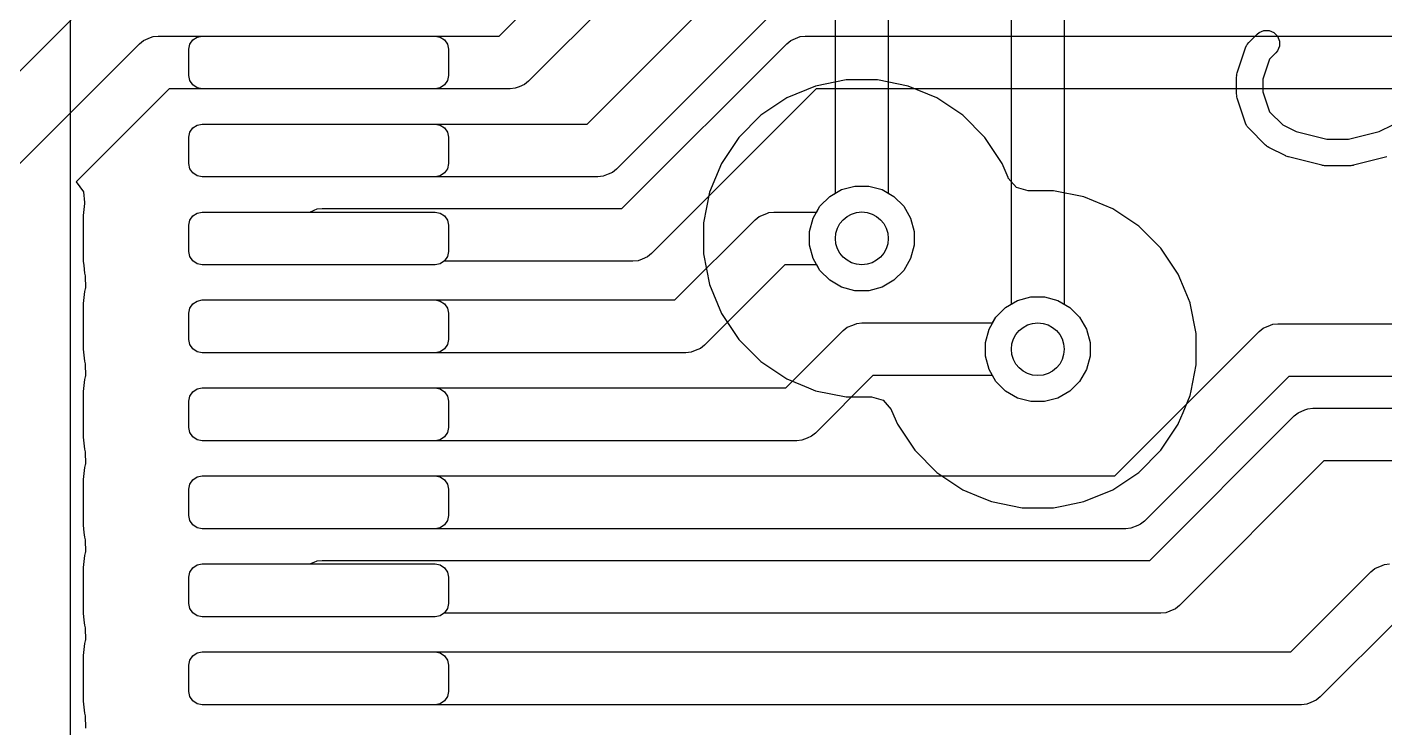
# Model space of a CAD drawing. Header units: inches. Extents: x 1.3 to 5.24, y -7.03 to -1.12.
# Drawn here: x 4.0652 to 4.369, y -3.0426 to -2.8858 of the extents above; entities that cross this region are included whole.
import ezdxf

# ---------------------------------------------------------------- set-up
doc = ezdxf.new("R2010")
doc.units = ezdxf.units.IN
doc.header["$MEASUREMENT"] = 0
for name, color, linetype, true_color in [('B.Cu', 153, 'CONTINUOUS', 0x4d7fc4), ('F.Cu', 13, 'CONTINUOUS', 0xc83434), ('F.Mask', 201, 'CONTINUOUS', 0xd864ff), ('F.Paste', 253, 'CONTINUOUS', 0xb4a09a), ('F.Silkscreen', 41, 'CONTINUOUS', 0xf2eda1), ('In1.Cu', 91, 'CONTINUOUS', 0x7fc87f), ('In2.Cu', 33, 'CONTINUOUS', 0xce7d2c)]:
    doc.layers.add(name, color=color, linetype=linetype, true_color=true_color)

msp = doc.modelspace()

# ---------------------------------------------------------------- linework, layer by layer
at = {"layer": 'B.Cu', "linetype": 'CONTINUOUS'}
for p, q in [((4.24848, -2.89762), (4.24163, -2.89898)), ((4.25546, -2.89762), (4.24848, -2.89762)), ((4.24848, -2.89762), (4.24848, -2.89762)), ((4.26231, -2.89898), (4.25546, -2.89762)), ((4.25546, -2.89762), (4.25546, -2.89762)), ((4.23518, -2.90165), (4.22937, -2.90553)), ((4.24163, -2.89898), (4.23518, -2.90165)), ((4.23518, -2.90165), (4.23518, -2.90165)), ((4.24163, -2.89898), (4.24163, -2.89898)), ((4.26876, -2.90165), (4.26231, -2.89898)), ((4.26231, -2.89898), (4.26231, -2.89898)), ((4.27457, -2.90553), (4.26876, -2.90165)), ((4.26876, -2.90165), (4.26876, -2.90165)), ((4.22937, -2.90553), (4.22443, -2.91047)), ((4.22937, -2.90553), (4.22937, -2.90553)), ((4.27951, -2.91047), (4.27457, -2.90553)), ((4.27457, -2.90553), (4.27457, -2.90553)), ((4.22443, -2.91047), (4.22055, -2.91628)), ((4.22443, -2.91047), (4.22443, -2.91047)), ((4.28339, -2.91628), (4.27951, -2.91047)), ((4.27951, -2.91047), (4.27951, -2.91047)), ((4.22055, -2.91628), (4.21788, -2.92273)), ((4.22055, -2.91628), (4.22055, -2.91628)), ((4.28468, -2.91941), (4.28339, -2.91628)), ((4.28339, -2.91628), (4.28339, -2.91628)), ((4.28475, -2.91957), (4.28468, -2.91941)), ((4.28655, -2.92165), (4.28475, -2.91957)), ((4.21788, -2.92273), (4.21652, -2.92958)), ((4.21788, -2.92273), (4.21788, -2.92273)), ((4.24478, -2.9237), (4.24745, -2.92216)), ((4.24745, -2.92216), (4.25043, -2.92136)), ((4.25043, -2.92136), (4.25351, -2.92136)), ((4.25351, -2.92136), (4.25649, -2.92216)), ((4.25649, -2.92216), (4.25916, -2.9237)), ((4.28919, -2.92242), (4.28655, -2.92165)), ((4.29483, -2.92242), (4.28919, -2.92242)), ((4.30168, -2.92378), (4.29483, -2.92242)), ((4.29483, -2.92242), (4.29483, -2.92242)), ((4.24106, -2.92855), (4.2426, -2.92588)), ((4.2426, -2.92588), (4.24478, -2.9237)), ((4.25916, -2.9237), (4.26134, -2.92588)), ((4.26134, -2.92588), (4.26288, -2.92855)), ((4.30813, -2.92646), (4.30168, -2.92378)), ((4.30168, -2.92378), (4.30168, -2.92378)), ((4.24026, -2.93153), (4.24106, -2.92855)), ((4.26288, -2.92855), (4.26368, -2.93153)), ((4.31394, -2.93034), (4.30813, -2.92646)), ((4.30813, -2.92646), (4.30813, -2.92646)), ((4.21652, -2.92958), (4.21652, -2.93656)), ((4.24026, -2.93461), (4.24026, -2.93153)), ((4.26368, -2.93153), (4.26368, -2.93461)), ((4.31888, -2.93527), (4.31394, -2.93034)), ((4.31394, -2.93034), (4.31394, -2.93034)), ((4.24106, -2.93759), (4.24026, -2.93461)), ((4.26368, -2.93461), (4.26288, -2.93759)), ((4.21652, -2.93656), (4.21788, -2.94341)), ((4.2426, -2.94026), (4.24106, -2.93759)), ((4.26288, -2.93759), (4.26134, -2.94026)), ((4.32276, -2.94108), (4.31888, -2.93527)), ((4.31888, -2.93527), (4.31888, -2.93527)), ((4.24478, -2.94244), (4.2426, -2.94026)), ((4.26134, -2.94026), (4.25916, -2.94244)), ((4.3243, -2.9448), (4.32276, -2.94108)), ((4.32276, -2.94108), (4.32276, -2.94108)), ((4.21788, -2.94341), (4.21788, -2.94341)), ((4.21788, -2.94341), (4.22055, -2.94986)), ((4.24745, -2.94398), (4.24478, -2.94244)), ((4.25043, -2.94478), (4.24745, -2.94398)), ((4.25649, -2.94398), (4.25351, -2.94478)), ((4.25916, -2.94244), (4.25649, -2.94398)), ((4.25351, -2.94478), (4.25043, -2.94478)), ((4.28415, -2.9485), (4.28682, -2.94696)), ((4.28682, -2.94696), (4.2898, -2.94616)), ((4.2898, -2.94616), (4.29288, -2.94616)), ((4.29288, -2.94616), (4.29586, -2.94696)), ((4.29586, -2.94696), (4.29853, -2.9485)), ((4.32541, -2.94748), (4.3243, -2.9448)), ((4.22055, -2.94986), (4.22055, -2.94986)), ((4.22055, -2.94986), (4.22443, -2.95567)), ((4.28197, -2.95068), (4.28415, -2.9485)), ((4.29853, -2.9485), (4.30071, -2.95068)), ((4.32543, -2.94753), (4.32541, -2.94748)), ((4.32679, -2.95438), (4.32543, -2.94753)), ((4.32543, -2.94753), (4.32543, -2.94753)), ((4.28043, -2.95335), (4.28197, -2.95068)), ((4.30071, -2.95068), (4.30225, -2.95335)), ((4.22443, -2.95567), (4.22443, -2.95567)), ((4.22443, -2.95567), (4.22937, -2.96061)), ((4.27963, -2.95633), (4.28043, -2.95335)), ((4.27963, -2.95942), (4.27963, -2.95633)), ((4.30225, -2.95335), (4.30305, -2.95633)), ((4.30305, -2.95633), (4.30305, -2.95942)), ((4.32679, -2.96137), (4.32679, -2.95438)), ((4.32679, -2.95438), (4.32679, -2.95438)), ((4.22937, -2.96061), (4.22937, -2.96061)), ((4.22937, -2.96061), (4.23518, -2.96449)), ((4.28043, -2.96239), (4.27963, -2.95942)), ((4.28197, -2.96506), (4.28043, -2.96239)), ((4.30225, -2.96239), (4.30071, -2.96506)), ((4.30305, -2.95942), (4.30225, -2.96239)), ((4.32564, -2.96716), (4.32679, -2.96137)), ((4.32679, -2.96137), (4.32679, -2.96137)), ((4.23518, -2.96449), (4.23518, -2.96449)), ((4.23518, -2.96449), (4.24001, -2.96649)), ((4.28415, -2.96724), (4.28197, -2.96506)), ((4.30071, -2.96506), (4.29853, -2.96724)), ((4.24001, -2.96649), (4.24163, -2.96716)), ((4.24163, -2.96716), (4.24163, -2.96716)), ((4.24163, -2.96716), (4.24163, -2.96716)), ((4.24163, -2.96716), (4.24848, -2.96852)), ((4.28682, -2.96879), (4.28415, -2.96724)), ((4.29853, -2.96724), (4.29586, -2.96879)), ((4.32386, -2.97199), (4.32543, -2.96822)), ((4.32543, -2.96822), (4.32564, -2.96716)), ((4.24848, -2.96852), (4.24848, -2.96852)), ((4.24848, -2.96852), (4.25411, -2.96852)), ((4.25411, -2.96852), (4.25675, -2.9693)), ((4.25675, -2.9693), (4.25855, -2.97138)), ((4.25855, -2.97138), (4.25862, -2.97154)), ((4.25862, -2.97154), (4.25992, -2.97467)), ((4.2898, -2.96958), (4.28682, -2.96879)), ((4.29288, -2.96958), (4.2898, -2.96958)), ((4.29586, -2.96879), (4.29288, -2.96958)), ((4.32276, -2.97467), (4.32286, -2.97443)), ((4.32286, -2.97443), (4.32386, -2.97199)), ((4.25992, -2.97467), (4.25992, -2.97467)), ((4.25992, -2.97467), (4.2638, -2.98047)), ((4.31888, -2.98047), (4.32276, -2.97467)), ((4.2638, -2.98047), (4.2638, -2.98047)), ((4.2638, -2.98047), (4.26874, -2.98541)), ((4.31394, -2.98541), (4.31888, -2.98047)), ((4.26874, -2.98541), (4.26874, -2.98541)), ((4.26874, -2.98541), (4.27455, -2.98929)), ((4.30813, -2.98929), (4.31394, -2.98541)), ((4.27455, -2.98929), (4.27455, -2.98929)), ((4.27455, -2.98929), (4.27854, -2.99095)), ((4.30168, -2.99196), (4.30813, -2.98929)), ((4.27854, -2.99095), (4.281, -2.99196)), ((4.281, -2.99196), (4.281, -2.99196)), ((4.281, -2.99196), (4.281, -2.99196)), ((4.281, -2.99196), (4.28785, -2.99333)), ((4.29711, -2.99287), (4.30168, -2.99196)), ((4.30168, -2.99196), (4.30168, -2.99196)), ((4.30168, -2.99196), (4.30168, -2.99196)), ((4.28785, -2.99333), (4.28785, -2.99333)), ((4.28785, -2.99333), (4.28785, -2.99333)), ((4.28785, -2.99333), (4.29483, -2.99333)), ((4.29483, -2.99333), (4.29711, -2.99287)), ((4.29483, -2.99333), (4.29483, -2.99333))]:
    msp.add_line(p, q, dxfattribs=at)
at = {"layer": 'B.Cu'}
for centre in [(4.25197, -2.93307), (4.29134, -2.95787)]:
    msp.add_circle(centre, 0.00591, dxfattribs=at)
at = {"layer": 'F.Cu', "linetype": 'CONTINUOUS'}
for p, q in [((4.23081, -2.84447), (4.1774, -2.89788)), ((4.19047, -2.90748), (4.22811, -2.86984)), ((4.17078, -2.8878), (4.18504, -2.87354)), ((4.23473, -2.87992), (4.19709, -2.91756)), ((4.07843, -2.88071), (4.06127, -2.89788)), ((4.09031, -2.88952), (4.09121, -2.88879)), ((4.09121, -2.88879), (4.09279, -2.88813)), ((4.09279, -2.88813), (4.09334, -2.88791)), ((4.09334, -2.88791), (4.09449, -2.8878)), ((4.09449, -2.8878), (4.13041, -2.8878)), ((4.13041, -2.8878), (4.1565, -2.8878)), ((4.1565, -2.8878), (4.17078, -2.8878)), ((4.23515, -2.88952), (4.23604, -2.88879)), ((4.23604, -2.88879), (4.23763, -2.88813)), ((4.23763, -2.88813), (4.23817, -2.88791)), ((4.23817, -2.88791), (4.23932, -2.8878)), ((4.23932, -2.8878), (4.42008, -2.8878)), ((4.05659, -2.92325), (4.09031, -2.88952)), ((4.19829, -2.92638), (4.23515, -2.88952)), ((4.17651, -2.89861), (4.17526, -2.89913)), ((4.1774, -2.89788), (4.17651, -2.89861)), ((4.09693, -2.89961), (4.07614, -2.9204)), ((4.10433, -2.89961), (4.09693, -2.89961)), ((4.13041, -2.89961), (4.10433, -2.89961)), ((4.17323, -2.89961), (4.13041, -2.89961)), ((4.17438, -2.89949), (4.17323, -2.89961)), ((4.17526, -2.89913), (4.17438, -2.89949)), ((4.24177, -2.89961), (4.20492, -2.93646)), ((4.41763, -2.89961), (4.24177, -2.89961)), ((4.10224, -2.90835), (4.1032, -2.90771)), ((4.1032, -2.90771), (4.10433, -2.90748)), ((4.10433, -2.90748), (4.1565, -2.90748)), ((4.1565, -2.90748), (4.19047, -2.90748)), ((4.10138, -2.91043), (4.1016, -2.9093)), ((4.10138, -2.91634), (4.10138, -2.91043)), ((4.1016, -2.9093), (4.10224, -2.90835)), ((4.1016, -2.91747), (4.10138, -2.91634)), ((4.10224, -2.91843), (4.1016, -2.91747)), ((4.1032, -2.91907), (4.10224, -2.91843)), ((4.10433, -2.91929), (4.1032, -2.91907)), ((4.13041, -2.91929), (4.10433, -2.91929)), ((4.19291, -2.91929), (4.13041, -2.91929)), ((4.19407, -2.91918), (4.19291, -2.91929)), ((4.19522, -2.9187), (4.19407, -2.91918)), ((4.19619, -2.9183), (4.19522, -2.9187)), ((4.19709, -2.91756), (4.19619, -2.9183)), ((4.07614, -2.9204), (4.07616, -2.9204)), ((4.07616, -2.9204), (4.07779, -2.92262)), ((4.07779, -2.92262), (4.07797, -2.92503)), ((4.24478, -2.9237), (4.24745, -2.92216)), ((4.24745, -2.92216), (4.25043, -2.92136)), ((4.25043, -2.92136), (4.25351, -2.92136)), ((4.25351, -2.92136), (4.25649, -2.92216)), ((4.25649, -2.92216), (4.25916, -2.9237)), ((4.07798, -2.92529), (4.07774, -2.92797)), ((4.07797, -2.92503), (4.078, -2.92503)), ((4.07799, -2.92524), (4.07798, -2.92529)), ((4.07798, -2.92529), (4.07798, -2.92529)), ((4.078, -2.92503), (4.07799, -2.92521)), ((4.07799, -2.92521), (4.07799, -2.92524)), ((4.24186, -2.92717), (4.2426, -2.92588)), ((4.2426, -2.92588), (4.24478, -2.9237)), ((4.25916, -2.9237), (4.26134, -2.92588)), ((4.26134, -2.92588), (4.26288, -2.92855)), ((4.07774, -2.92797), (4.07774, -2.93817)), ((4.10138, -2.93012), (4.1016, -2.92899)), ((4.1016, -2.92899), (4.10224, -2.92803)), ((4.10224, -2.92803), (4.1032, -2.92739)), ((4.1032, -2.92739), (4.10433, -2.92717)), ((4.10433, -2.92717), (4.12842, -2.92717)), ((4.12842, -2.92717), (4.12943, -2.92675)), ((4.12943, -2.92675), (4.13005, -2.92649)), ((4.13005, -2.92649), (4.1312, -2.92638)), ((4.1312, -2.92638), (4.19829, -2.92638)), ((4.21015, -2.94685), (4.22811, -2.9289)), ((4.22811, -2.9289), (4.229, -2.92816)), ((4.229, -2.92816), (4.23067, -2.92747)), ((4.23067, -2.92747), (4.23113, -2.92728)), ((4.23113, -2.92728), (4.23228, -2.92717)), ((4.23228, -2.92717), (4.24186, -2.92717)), ((4.26288, -2.92855), (4.26368, -2.93153)), ((4.10138, -2.93602), (4.10138, -2.93012)), ((4.26368, -2.93153), (4.26368, -2.93461)), ((4.26368, -2.93461), (4.26288, -2.93759)), ((4.1016, -2.93715), (4.10138, -2.93602)), ((4.10224, -2.93811), (4.1016, -2.93715)), ((4.1032, -2.93875), (4.10224, -2.93811)), ((4.20189, -2.93808), (4.20074, -2.93819)), ((4.20277, -2.93771), (4.20189, -2.93808)), ((4.20402, -2.93719), (4.20277, -2.93771)), ((4.20492, -2.93646), (4.20402, -2.93719)), ((4.26288, -2.93759), (4.26134, -2.94026)), ((4.07774, -2.93817), (4.07782, -2.9391)), ((4.07782, -2.9391), (4.07798, -2.94085)), ((4.07798, -2.94085), (4.07798, -2.94085)), ((4.07798, -2.94085), (4.07817, -2.94146)), ((4.10433, -2.93898), (4.1032, -2.93875)), ((4.1565, -2.93898), (4.10433, -2.93898)), ((4.15763, -2.93875), (4.1565, -2.93898)), ((4.15847, -2.93819), (4.15763, -2.93875)), ((4.20074, -2.93819), (4.15847, -2.93819)), ((4.23473, -2.93898), (4.21677, -2.95693)), ((4.24186, -2.93898), (4.23473, -2.93898)), ((4.2426, -2.94026), (4.24186, -2.93898)), ((4.24478, -2.94244), (4.2426, -2.94026)), ((4.26134, -2.94026), (4.25916, -2.94244)), ((4.07817, -2.94146), (4.07821, -2.94421)), ((4.24745, -2.94398), (4.24478, -2.94244)), ((4.25043, -2.94478), (4.24745, -2.94398)), ((4.25649, -2.94398), (4.25351, -2.94478)), ((4.25916, -2.94244), (4.25649, -2.94398)), ((4.07798, -2.94497), (4.07774, -2.94765)), ((4.07817, -2.94437), (4.07798, -2.94497)), ((4.07798, -2.94497), (4.07798, -2.94497)), ((4.07821, -2.94421), (4.07817, -2.94437)), ((4.10224, -2.94772), (4.1032, -2.94708)), ((4.1032, -2.94708), (4.10433, -2.94685)), ((4.10433, -2.94685), (4.1565, -2.94685)), ((4.1565, -2.94685), (4.21015, -2.94685)), ((4.25351, -2.94478), (4.25043, -2.94478)), ((4.28415, -2.9485), (4.28682, -2.94696)), ((4.28682, -2.94696), (4.2898, -2.94616)), ((4.2898, -2.94616), (4.29288, -2.94616)), ((4.29288, -2.94616), (4.29586, -2.94696)), ((4.29586, -2.94696), (4.29853, -2.9485)), ((4.07774, -2.94765), (4.07774, -2.95786)), ((4.10138, -2.9498), (4.1016, -2.94867)), ((4.10138, -2.95571), (4.10138, -2.9498)), ((4.1016, -2.94867), (4.10224, -2.94772)), ((4.28197, -2.95068), (4.28415, -2.9485)), ((4.29853, -2.9485), (4.30071, -2.95068)), ((4.24779, -2.9537), (4.24869, -2.95296)), ((4.24869, -2.95296), (4.24993, -2.95245)), ((4.24993, -2.95245), (4.25082, -2.95208)), ((4.25082, -2.95208), (4.25197, -2.95197)), ((4.25197, -2.95197), (4.28123, -2.95197)), ((4.28123, -2.95197), (4.28197, -2.95068)), ((4.30071, -2.95068), (4.30225, -2.95335)), ((4.3409, -2.9539), (4.3418, -2.95316)), ((4.3418, -2.95316), (4.34339, -2.9525)), ((4.34339, -2.9525), (4.34393, -2.95228)), ((4.34393, -2.95228), (4.34508, -2.95217)), ((4.34508, -2.95217), (4.57874, -2.95217)), ((4.1016, -2.95684), (4.10138, -2.95571)), ((4.23496, -2.96654), (4.24779, -2.9537)), ((4.30225, -2.95335), (4.30305, -2.95633)), ((4.30305, -2.95633), (4.30305, -2.95942)), ((4.30858, -2.98622), (4.3409, -2.9539)), ((4.07774, -2.95786), (4.07798, -2.96054)), ((4.10224, -2.9578), (4.1016, -2.95684)), ((4.1032, -2.95844), (4.10224, -2.9578)), ((4.10433, -2.95866), (4.1032, -2.95844)), ((4.13041, -2.95866), (4.10433, -2.95866)), ((4.2126, -2.95866), (4.13041, -2.95866)), ((4.21375, -2.95855), (4.2126, -2.95866)), ((4.21463, -2.95818), (4.21375, -2.95855)), ((4.21588, -2.95767), (4.21463, -2.95818)), ((4.21677, -2.95693), (4.21588, -2.95767)), ((4.07798, -2.96054), (4.07798, -2.96054)), ((4.07798, -2.96054), (4.07817, -2.96115)), ((4.07817, -2.96115), (4.07821, -2.9639)), ((4.30225, -2.96239), (4.30071, -2.96506)), ((4.30305, -2.95942), (4.30225, -2.96239)), ((4.07798, -2.96466), (4.07774, -2.96734)), ((4.07817, -2.96405), (4.07798, -2.96466)), ((4.07798, -2.96466), (4.07798, -2.96466)), ((4.07821, -2.9639), (4.07817, -2.96405)), ((4.25441, -2.96378), (4.24158, -2.97662)), ((4.28123, -2.96378), (4.25441, -2.96378)), ((4.28197, -2.96506), (4.28123, -2.96378)), ((4.28415, -2.96724), (4.28197, -2.96506)), ((4.30071, -2.96506), (4.29853, -2.96724)), ((4.34752, -2.96398), (4.3152, -2.9963)), ((4.57874, -2.96398), (4.34752, -2.96398)), ((4.07774, -2.96734), (4.07774, -2.97754)), ((4.10138, -2.96949), (4.1016, -2.96836)), ((4.1016, -2.96836), (4.10224, -2.9674)), ((4.10224, -2.9674), (4.1032, -2.96676)), ((4.1032, -2.96676), (4.10433, -2.96654)), ((4.10433, -2.96654), (4.1565, -2.96654)), ((4.1565, -2.96654), (4.23496, -2.96654)), ((4.28682, -2.96879), (4.28415, -2.96724)), ((4.29853, -2.96724), (4.29586, -2.96879)), ((4.10138, -2.97539), (4.10138, -2.96949)), ((4.2898, -2.96958), (4.28682, -2.96879)), ((4.29288, -2.96958), (4.2898, -2.96958)), ((4.29586, -2.96879), (4.29288, -2.96958)), ((4.34963, -2.97206), (4.35108, -2.97146)), ((4.35108, -2.97146), (4.35175, -2.97118)), ((4.35175, -2.97118), (4.35291, -2.97106)), ((4.35291, -2.97106), (4.55177, -2.97106)), ((4.31641, -3.00512), (4.34873, -2.97279)), ((4.34873, -2.97279), (4.34963, -2.97206)), ((4.07774, -2.97754), (4.07798, -2.98022)), ((4.1016, -2.97652), (4.10138, -2.97539)), ((4.10224, -2.97748), (4.1016, -2.97652)), ((4.1032, -2.97812), (4.10224, -2.97748)), ((4.24068, -2.97735), (4.23976, -2.97773)), ((4.24158, -2.97662), (4.24068, -2.97735)), ((4.07798, -2.98022), (4.07798, -2.98022)), ((4.07798, -2.98022), (4.07817, -2.98083)), ((4.10433, -2.97835), (4.1032, -2.97812)), ((4.13041, -2.97835), (4.10433, -2.97835)), ((4.2374, -2.97835), (4.13041, -2.97835)), ((4.23855, -2.97823), (4.2374, -2.97835)), ((4.23976, -2.97773), (4.23855, -2.97823)), ((4.07817, -2.98083), (4.07821, -2.98358)), ((4.07821, -2.98358), (4.07817, -2.98374)), ((4.35535, -2.98287), (4.32303, -3.0152)), ((4.54933, -2.98287), (4.35535, -2.98287)), ((4.07798, -2.98434), (4.07774, -2.98702)), ((4.07817, -2.98374), (4.07798, -2.98434)), ((4.07798, -2.98434), (4.07798, -2.98434)), ((4.07798, -2.98434), (4.07798, -2.98434)), ((4.10224, -2.98709), (4.1032, -2.98645)), ((4.1032, -2.98645), (4.10433, -2.98622)), ((4.10433, -2.98622), (4.1565, -2.98622)), ((4.1565, -2.98622), (4.30858, -2.98622)), ((4.07774, -2.98702), (4.07774, -2.99723)), ((4.10138, -2.98917), (4.1016, -2.98804)), ((4.10138, -2.99508), (4.10138, -2.98917)), ((4.1016, -2.98804), (4.10224, -2.98709)), ((4.1016, -2.99621), (4.10138, -2.99508)), ((4.07774, -2.99723), (4.07789, -2.99887)), ((4.07789, -2.99887), (4.07798, -2.99991)), ((4.10224, -2.99717), (4.1016, -2.99621)), ((4.1032, -2.99781), (4.10224, -2.99717)), ((4.10433, -2.99803), (4.1032, -2.99781)), ((4.13041, -2.99803), (4.10433, -2.99803)), ((4.31102, -2.99803), (4.13041, -2.99803)), ((4.31218, -2.99792), (4.31102, -2.99803)), ((4.3137, -2.99729), (4.31218, -2.99792)), ((4.3143, -2.99704), (4.3137, -2.99729)), ((4.3152, -2.9963), (4.3143, -2.99704)), ((4.07798, -2.99991), (4.07798, -2.99991)), ((4.07798, -2.99991), (4.07817, -3.00052)), ((4.07817, -3.00052), (4.07821, -3.00327)), ((4.07798, -3.00403), (4.07774, -3.00671)), ((4.07817, -3.00342), (4.07798, -3.00403)), ((4.07798, -3.00403), (4.07798, -3.00403)), ((4.07798, -3.00403), (4.07798, -3.00403)), ((4.07821, -3.00327), (4.07817, -3.00342)), ((4.07774, -3.00671), (4.07774, -3.01691)), ((4.10138, -3.00886), (4.1016, -3.00773)), ((4.1016, -3.00773), (4.10224, -3.00677)), ((4.10224, -3.00677), (4.1032, -3.00613)), ((4.1032, -3.00613), (4.10433, -3.00591)), ((4.10433, -3.00591), (4.12842, -3.00591)), ((4.12842, -3.00591), (4.12943, -3.00549)), ((4.12943, -3.00549), (4.13005, -3.00523)), ((4.13005, -3.00523), (4.1312, -3.00512)), ((4.1312, -3.00512), (4.16318, -3.00512)), ((4.16318, -3.00512), (4.31641, -3.00512)), ((4.34795, -3.02559), (4.3659, -3.00764)), ((4.3659, -3.00764), (4.3668, -3.0069)), ((4.3668, -3.0069), (4.36839, -3.00624)), ((4.36839, -3.00624), (4.36893, -3.00602)), ((4.36893, -3.00602), (4.37008, -3.00591)), ((4.10138, -3.01476), (4.10138, -3.00886)), ((4.07774, -3.01691), (4.07788, -3.01848)), ((4.1016, -3.01589), (4.10138, -3.01476)), ((4.10224, -3.01685), (4.1016, -3.01589)), ((4.1032, -3.01749), (4.10224, -3.01685)), ((4.15847, -3.01693), (4.15763, -3.01749)), ((4.16318, -3.01693), (4.15847, -3.01693)), ((4.31885, -3.01693), (4.16318, -3.01693)), ((4.32, -3.01682), (4.31885, -3.01693)), ((4.32089, -3.01645), (4.32, -3.01682)), ((4.32213, -3.01593), (4.32089, -3.01645)), ((4.32303, -3.0152), (4.32213, -3.01593)), ((4.07788, -3.01848), (4.07798, -3.01959)), ((4.07798, -3.01959), (4.07798, -3.01959)), ((4.07798, -3.01959), (4.07817, -3.0202)), ((4.10433, -3.01772), (4.1032, -3.01749)), ((4.1565, -3.01772), (4.10433, -3.01772)), ((4.15763, -3.01749), (4.1565, -3.01772)), ((4.37252, -3.01772), (4.35457, -3.03567)), ((4.07817, -3.02311), (4.07798, -3.02371)), ((4.07817, -3.0202), (4.07821, -3.02295)), ((4.07821, -3.02295), (4.07817, -3.02311)), ((4.07798, -3.02371), (4.07774, -3.02639)), ((4.07798, -3.02371), (4.07798, -3.02371)), ((4.10224, -3.02646), (4.1032, -3.02582)), ((4.1032, -3.02582), (4.10433, -3.02559)), ((4.10433, -3.02559), (4.1565, -3.02559)), ((4.1565, -3.02559), (4.34795, -3.02559)), ((4.07774, -3.02639), (4.07774, -3.0366)), ((4.10138, -3.02854), (4.1016, -3.02741)), ((4.10138, -3.03445), (4.10138, -3.02854)), ((4.1016, -3.02741), (4.10224, -3.02646)), ((4.1016, -3.03558), (4.10138, -3.03445)), ((4.07774, -3.0366), (4.07798, -3.03928)), ((4.10224, -3.03654), (4.1016, -3.03558)), ((4.1032, -3.03718), (4.10224, -3.03654)), ((4.10433, -3.0374), (4.1032, -3.03718)), ((4.13041, -3.0374), (4.10433, -3.0374)), ((4.35039, -3.0374), (4.13041, -3.0374)), ((4.35155, -3.03729), (4.35039, -3.0374)), ((4.35243, -3.03692), (4.35155, -3.03729)), ((4.35367, -3.03641), (4.35243, -3.03692)), ((4.35457, -3.03567), (4.35367, -3.03641)), ((4.07798, -3.03928), (4.07798, -3.03928)), ((4.07798, -3.03928), (4.07817, -3.03989)), ((4.07817, -3.03989), (4.07821, -3.04264))]:
    msp.add_line(p, q, dxfattribs=at)
at = {"layer": 'F.Cu'}
for centre in [(4.25197, -2.93307), (4.29134, -2.95787)]:
    msp.add_circle(centre, 0.00591, dxfattribs=at)
at = {"layer": 'F.Mask', "linetype": 'CONTINUOUS'}
for p, q in [((4.1016, -2.88962), (4.10224, -2.88866)), ((4.10224, -2.88866), (4.1032, -2.88802)), ((4.1032, -2.88802), (4.10433, -2.8878)), ((4.10433, -2.8878), (4.1565, -2.8878)), ((4.1565, -2.8878), (4.15763, -2.88802)), ((4.15763, -2.88802), (4.15858, -2.88866)), ((4.15858, -2.88866), (4.15922, -2.88962)), ((4.10138, -2.89075), (4.1016, -2.88962)), ((4.10138, -2.89665), (4.10138, -2.89075)), ((4.15922, -2.88962), (4.15945, -2.89075)), ((4.15945, -2.89075), (4.15945, -2.89665)), ((4.1016, -2.89778), (4.10138, -2.89665)), ((4.10224, -2.89874), (4.1016, -2.89778)), ((4.15922, -2.89778), (4.15858, -2.89874)), ((4.15945, -2.89665), (4.15922, -2.89778)), ((4.1032, -2.89938), (4.10224, -2.89874)), ((4.10433, -2.89961), (4.1032, -2.89938)), ((4.1565, -2.89961), (4.10433, -2.89961)), ((4.15763, -2.89938), (4.1565, -2.89961)), ((4.15858, -2.89874), (4.15763, -2.89938)), ((4.10224, -2.90835), (4.1032, -2.90771)), ((4.1032, -2.90771), (4.10433, -2.90748)), ((4.10433, -2.90748), (4.1565, -2.90748)), ((4.1565, -2.90748), (4.15763, -2.90771)), ((4.15763, -2.90771), (4.15858, -2.90835)), ((4.10138, -2.91043), (4.1016, -2.9093)), ((4.10138, -2.91634), (4.10138, -2.91043)), ((4.1016, -2.9093), (4.10224, -2.90835)), ((4.15858, -2.90835), (4.15922, -2.9093)), ((4.15922, -2.9093), (4.15945, -2.91043)), ((4.15945, -2.91043), (4.15945, -2.91634)), ((4.1016, -2.91747), (4.10138, -2.91634)), ((4.15945, -2.91634), (4.15922, -2.91747)), ((4.10224, -2.91843), (4.1016, -2.91747)), ((4.1032, -2.91907), (4.10224, -2.91843)), ((4.10433, -2.91929), (4.1032, -2.91907)), ((4.1565, -2.91929), (4.10433, -2.91929)), ((4.15763, -2.91907), (4.1565, -2.91929)), ((4.15858, -2.91843), (4.15763, -2.91907)), ((4.15922, -2.91747), (4.15858, -2.91843)), ((4.10138, -2.93012), (4.1016, -2.92899)), ((4.1016, -2.92899), (4.10224, -2.92803)), ((4.10224, -2.92803), (4.1032, -2.92739)), ((4.1032, -2.92739), (4.10433, -2.92717)), ((4.10433, -2.92717), (4.1565, -2.92717)), ((4.1565, -2.92717), (4.15763, -2.92739)), ((4.15763, -2.92739), (4.15858, -2.92803)), ((4.15858, -2.92803), (4.15922, -2.92899)), ((4.15922, -2.92899), (4.15945, -2.93012)), ((4.10138, -2.93602), (4.10138, -2.93012)), ((4.15945, -2.93012), (4.15945, -2.93602)), ((4.1016, -2.93715), (4.10138, -2.93602)), ((4.10224, -2.93811), (4.1016, -2.93715)), ((4.1032, -2.93875), (4.10224, -2.93811)), ((4.15858, -2.93811), (4.15763, -2.93875)), ((4.15922, -2.93715), (4.15858, -2.93811)), ((4.15945, -2.93602), (4.15922, -2.93715)), ((4.10433, -2.93898), (4.1032, -2.93875)), ((4.1565, -2.93898), (4.10433, -2.93898)), ((4.15763, -2.93875), (4.1565, -2.93898)), ((4.10224, -2.94772), (4.1032, -2.94708)), ((4.1032, -2.94708), (4.10433, -2.94685)), ((4.10433, -2.94685), (4.1565, -2.94685)), ((4.1565, -2.94685), (4.15763, -2.94708)), ((4.15763, -2.94708), (4.15858, -2.94772)), ((4.10138, -2.9498), (4.1016, -2.94867)), ((4.10138, -2.95571), (4.10138, -2.9498)), ((4.1016, -2.94867), (4.10224, -2.94772)), ((4.15858, -2.94772), (4.15922, -2.94867)), ((4.15922, -2.94867), (4.15945, -2.9498)), ((4.15945, -2.9498), (4.15945, -2.95571)), ((4.1016, -2.95684), (4.10138, -2.95571)), ((4.15945, -2.95571), (4.15922, -2.95684)), ((4.10224, -2.9578), (4.1016, -2.95684)), ((4.1032, -2.95844), (4.10224, -2.9578)), ((4.10433, -2.95866), (4.1032, -2.95844)), ((4.1565, -2.95866), (4.10433, -2.95866)), ((4.15763, -2.95844), (4.1565, -2.95866)), ((4.15858, -2.9578), (4.15763, -2.95844)), ((4.15922, -2.95684), (4.15858, -2.9578)), ((4.10138, -2.96949), (4.1016, -2.96836)), ((4.1016, -2.96836), (4.10224, -2.9674)), ((4.10224, -2.9674), (4.1032, -2.96676)), ((4.1032, -2.96676), (4.10433, -2.96654)), ((4.10433, -2.96654), (4.1565, -2.96654)), ((4.1565, -2.96654), (4.15763, -2.96676)), ((4.15763, -2.96676), (4.15858, -2.9674)), ((4.15858, -2.9674), (4.15922, -2.96836)), ((4.15922, -2.96836), (4.15945, -2.96949)), ((4.10138, -2.97539), (4.10138, -2.96949)), ((4.15945, -2.96949), (4.15945, -2.97539)), ((4.1016, -2.97652), (4.10138, -2.97539)), ((4.10224, -2.97748), (4.1016, -2.97652)), ((4.1032, -2.97812), (4.10224, -2.97748)), ((4.15858, -2.97748), (4.15763, -2.97812)), ((4.15922, -2.97652), (4.15858, -2.97748)), ((4.15945, -2.97539), (4.15922, -2.97652)), ((4.10433, -2.97835), (4.1032, -2.97812)), ((4.1565, -2.97835), (4.10433, -2.97835)), ((4.15763, -2.97812), (4.1565, -2.97835)), ((4.10224, -2.98709), (4.1032, -2.98645)), ((4.1032, -2.98645), (4.10433, -2.98622)), ((4.10433, -2.98622), (4.1565, -2.98622)), ((4.1565, -2.98622), (4.15763, -2.98645)), ((4.15763, -2.98645), (4.15858, -2.98709)), ((4.10138, -2.98917), (4.1016, -2.98804)), ((4.10138, -2.99508), (4.10138, -2.98917)), ((4.1016, -2.98804), (4.10224, -2.98709)), ((4.15858, -2.98709), (4.15922, -2.98804)), ((4.15922, -2.98804), (4.15945, -2.98917)), ((4.15945, -2.98917), (4.15945, -2.99508)), ((4.1016, -2.99621), (4.10138, -2.99508)), ((4.15945, -2.99508), (4.15922, -2.99621)), ((4.10224, -2.99717), (4.1016, -2.99621)), ((4.1032, -2.99781), (4.10224, -2.99717)), ((4.10433, -2.99803), (4.1032, -2.99781)), ((4.1565, -2.99803), (4.10433, -2.99803)), ((4.15763, -2.99781), (4.1565, -2.99803)), ((4.15858, -2.99717), (4.15763, -2.99781)), ((4.15922, -2.99621), (4.15858, -2.99717)), ((4.10138, -3.00886), (4.1016, -3.00773)), ((4.1016, -3.00773), (4.10224, -3.00677)), ((4.10224, -3.00677), (4.1032, -3.00613)), ((4.1032, -3.00613), (4.10433, -3.00591)), ((4.10433, -3.00591), (4.1565, -3.00591)), ((4.1565, -3.00591), (4.15763, -3.00613)), ((4.15763, -3.00613), (4.15858, -3.00677)), ((4.15858, -3.00677), (4.15922, -3.00773)), ((4.15922, -3.00773), (4.15945, -3.00886)), ((4.10138, -3.01476), (4.10138, -3.00886)), ((4.15945, -3.00886), (4.15945, -3.01476)), ((4.1016, -3.01589), (4.10138, -3.01476)), ((4.10224, -3.01685), (4.1016, -3.01589)), ((4.1032, -3.01749), (4.10224, -3.01685)), ((4.15858, -3.01685), (4.15763, -3.01749)), ((4.15922, -3.01589), (4.15858, -3.01685)), ((4.15945, -3.01476), (4.15922, -3.01589)), ((4.10433, -3.01772), (4.1032, -3.01749)), ((4.1565, -3.01772), (4.10433, -3.01772)), ((4.15763, -3.01749), (4.1565, -3.01772)), ((4.10224, -3.02646), (4.1032, -3.02582)), ((4.1032, -3.02582), (4.10433, -3.02559)), ((4.10433, -3.02559), (4.1565, -3.02559)), ((4.1565, -3.02559), (4.15763, -3.02582)), ((4.15763, -3.02582), (4.15858, -3.02646)), ((4.10138, -3.02854), (4.1016, -3.02741)), ((4.10138, -3.03445), (4.10138, -3.02854)), ((4.1016, -3.02741), (4.10224, -3.02646)), ((4.15858, -3.02646), (4.15922, -3.02741)), ((4.15922, -3.02741), (4.15945, -3.02854)), ((4.15945, -3.02854), (4.15945, -3.03445)), ((4.1016, -3.03558), (4.10138, -3.03445)), ((4.15945, -3.03445), (4.15922, -3.03558)), ((4.10224, -3.03654), (4.1016, -3.03558)), ((4.1032, -3.03718), (4.10224, -3.03654)), ((4.10433, -3.0374), (4.1032, -3.03718)), ((4.1565, -3.0374), (4.10433, -3.0374)), ((4.15763, -3.03718), (4.1565, -3.0374)), ((4.15858, -3.03654), (4.15763, -3.03718)), ((4.15922, -3.03558), (4.15858, -3.03654))]:
    msp.add_line(p, q, dxfattribs=at)
at = {"layer": 'F.Paste', "linetype": 'CONTINUOUS'}
for p, q in [((4.1016, -2.88962), (4.10224, -2.88866)), ((4.10224, -2.88866), (4.1032, -2.88802)), ((4.1032, -2.88802), (4.10433, -2.8878)), ((4.10433, -2.8878), (4.1565, -2.8878)), ((4.1565, -2.8878), (4.15763, -2.88802)), ((4.15763, -2.88802), (4.15858, -2.88866)), ((4.15858, -2.88866), (4.15922, -2.88962)), ((4.10138, -2.89075), (4.1016, -2.88962)), ((4.10138, -2.89665), (4.10138, -2.89075)), ((4.15922, -2.88962), (4.15945, -2.89075)), ((4.15945, -2.89075), (4.15945, -2.89665)), ((4.1016, -2.89778), (4.10138, -2.89665)), ((4.10224, -2.89874), (4.1016, -2.89778)), ((4.15922, -2.89778), (4.15858, -2.89874)), ((4.15945, -2.89665), (4.15922, -2.89778)), ((4.1032, -2.89938), (4.10224, -2.89874)), ((4.10433, -2.89961), (4.1032, -2.89938)), ((4.1565, -2.89961), (4.10433, -2.89961)), ((4.15763, -2.89938), (4.1565, -2.89961)), ((4.15858, -2.89874), (4.15763, -2.89938)), ((4.10224, -2.90835), (4.1032, -2.90771)), ((4.1032, -2.90771), (4.10433, -2.90748)), ((4.10433, -2.90748), (4.1565, -2.90748)), ((4.1565, -2.90748), (4.15763, -2.90771)), ((4.15763, -2.90771), (4.15858, -2.90835)), ((4.10138, -2.91043), (4.1016, -2.9093)), ((4.10138, -2.91634), (4.10138, -2.91043)), ((4.1016, -2.9093), (4.10224, -2.90835)), ((4.15858, -2.90835), (4.15922, -2.9093)), ((4.15922, -2.9093), (4.15945, -2.91043)), ((4.15945, -2.91043), (4.15945, -2.91634)), ((4.1016, -2.91747), (4.10138, -2.91634)), ((4.15945, -2.91634), (4.15922, -2.91747)), ((4.10224, -2.91843), (4.1016, -2.91747)), ((4.1032, -2.91907), (4.10224, -2.91843)), ((4.10433, -2.91929), (4.1032, -2.91907)), ((4.1565, -2.91929), (4.10433, -2.91929)), ((4.15763, -2.91907), (4.1565, -2.91929)), ((4.15858, -2.91843), (4.15763, -2.91907)), ((4.15922, -2.91747), (4.15858, -2.91843)), ((4.10138, -2.93012), (4.1016, -2.92899)), ((4.1016, -2.92899), (4.10224, -2.92803)), ((4.10224, -2.92803), (4.1032, -2.92739)), ((4.1032, -2.92739), (4.10433, -2.92717)), ((4.10433, -2.92717), (4.1565, -2.92717)), ((4.1565, -2.92717), (4.15763, -2.92739)), ((4.15763, -2.92739), (4.15858, -2.92803)), ((4.15858, -2.92803), (4.15922, -2.92899)), ((4.15922, -2.92899), (4.15945, -2.93012)), ((4.10138, -2.93602), (4.10138, -2.93012)), ((4.15945, -2.93012), (4.15945, -2.93602)), ((4.1016, -2.93715), (4.10138, -2.93602)), ((4.10224, -2.93811), (4.1016, -2.93715)), ((4.1032, -2.93875), (4.10224, -2.93811)), ((4.15858, -2.93811), (4.15763, -2.93875)), ((4.15922, -2.93715), (4.15858, -2.93811)), ((4.15945, -2.93602), (4.15922, -2.93715)), ((4.10433, -2.93898), (4.1032, -2.93875)), ((4.1565, -2.93898), (4.10433, -2.93898)), ((4.15763, -2.93875), (4.1565, -2.93898)), ((4.10224, -2.94772), (4.1032, -2.94708)), ((4.1032, -2.94708), (4.10433, -2.94685)), ((4.10433, -2.94685), (4.1565, -2.94685)), ((4.1565, -2.94685), (4.15763, -2.94708)), ((4.15763, -2.94708), (4.15858, -2.94772)), ((4.10138, -2.9498), (4.1016, -2.94867)), ((4.10138, -2.95571), (4.10138, -2.9498)), ((4.1016, -2.94867), (4.10224, -2.94772)), ((4.15858, -2.94772), (4.15922, -2.94867)), ((4.15922, -2.94867), (4.15945, -2.9498)), ((4.15945, -2.9498), (4.15945, -2.95571)), ((4.1016, -2.95684), (4.10138, -2.95571)), ((4.15945, -2.95571), (4.15922, -2.95684)), ((4.10224, -2.9578), (4.1016, -2.95684)), ((4.1032, -2.95844), (4.10224, -2.9578)), ((4.10433, -2.95866), (4.1032, -2.95844)), ((4.1565, -2.95866), (4.10433, -2.95866)), ((4.15763, -2.95844), (4.1565, -2.95866)), ((4.15858, -2.9578), (4.15763, -2.95844)), ((4.15922, -2.95684), (4.15858, -2.9578)), ((4.10138, -2.96949), (4.1016, -2.96836)), ((4.1016, -2.96836), (4.10224, -2.9674)), ((4.10224, -2.9674), (4.1032, -2.96676)), ((4.1032, -2.96676), (4.10433, -2.96654)), ((4.10433, -2.96654), (4.1565, -2.96654)), ((4.1565, -2.96654), (4.15763, -2.96676)), ((4.15763, -2.96676), (4.15858, -2.9674)), ((4.15858, -2.9674), (4.15922, -2.96836)), ((4.15922, -2.96836), (4.15945, -2.96949)), ((4.10138, -2.97539), (4.10138, -2.96949)), ((4.15945, -2.96949), (4.15945, -2.97539)), ((4.1016, -2.97652), (4.10138, -2.97539)), ((4.10224, -2.97748), (4.1016, -2.97652)), ((4.1032, -2.97812), (4.10224, -2.97748)), ((4.15858, -2.97748), (4.15763, -2.97812)), ((4.15922, -2.97652), (4.15858, -2.97748)), ((4.15945, -2.97539), (4.15922, -2.97652)), ((4.10433, -2.97835), (4.1032, -2.97812)), ((4.1565, -2.97835), (4.10433, -2.97835)), ((4.15763, -2.97812), (4.1565, -2.97835)), ((4.10224, -2.98709), (4.1032, -2.98645)), ((4.1032, -2.98645), (4.10433, -2.98622)), ((4.10433, -2.98622), (4.1565, -2.98622)), ((4.1565, -2.98622), (4.15763, -2.98645)), ((4.15763, -2.98645), (4.15858, -2.98709)), ((4.10138, -2.98917), (4.1016, -2.98804)), ((4.10138, -2.99508), (4.10138, -2.98917)), ((4.1016, -2.98804), (4.10224, -2.98709)), ((4.15858, -2.98709), (4.15922, -2.98804)), ((4.15922, -2.98804), (4.15945, -2.98917)), ((4.15945, -2.98917), (4.15945, -2.99508)), ((4.1016, -2.99621), (4.10138, -2.99508)), ((4.15945, -2.99508), (4.15922, -2.99621)), ((4.10224, -2.99717), (4.1016, -2.99621)), ((4.1032, -2.99781), (4.10224, -2.99717)), ((4.10433, -2.99803), (4.1032, -2.99781)), ((4.1565, -2.99803), (4.10433, -2.99803)), ((4.15763, -2.99781), (4.1565, -2.99803)), ((4.15858, -2.99717), (4.15763, -2.99781)), ((4.15922, -2.99621), (4.15858, -2.99717)), ((4.10138, -3.00886), (4.1016, -3.00773)), ((4.1016, -3.00773), (4.10224, -3.00677)), ((4.10224, -3.00677), (4.1032, -3.00613)), ((4.1032, -3.00613), (4.10433, -3.00591)), ((4.10433, -3.00591), (4.1565, -3.00591)), ((4.1565, -3.00591), (4.15763, -3.00613)), ((4.15763, -3.00613), (4.15858, -3.00677)), ((4.15858, -3.00677), (4.15922, -3.00773)), ((4.15922, -3.00773), (4.15945, -3.00886)), ((4.10138, -3.01476), (4.10138, -3.00886)), ((4.15945, -3.00886), (4.15945, -3.01476)), ((4.1016, -3.01589), (4.10138, -3.01476)), ((4.10224, -3.01685), (4.1016, -3.01589)), ((4.1032, -3.01749), (4.10224, -3.01685)), ((4.15858, -3.01685), (4.15763, -3.01749)), ((4.15922, -3.01589), (4.15858, -3.01685)), ((4.15945, -3.01476), (4.15922, -3.01589)), ((4.10433, -3.01772), (4.1032, -3.01749)), ((4.1565, -3.01772), (4.10433, -3.01772)), ((4.15763, -3.01749), (4.1565, -3.01772)), ((4.10224, -3.02646), (4.1032, -3.02582)), ((4.1032, -3.02582), (4.10433, -3.02559)), ((4.10433, -3.02559), (4.1565, -3.02559)), ((4.1565, -3.02559), (4.15763, -3.02582)), ((4.15763, -3.02582), (4.15858, -3.02646)), ((4.10138, -3.02854), (4.1016, -3.02741)), ((4.10138, -3.03445), (4.10138, -3.02854)), ((4.1016, -3.02741), (4.10224, -3.02646)), ((4.15858, -3.02646), (4.15922, -3.02741)), ((4.15922, -3.02741), (4.15945, -3.02854)), ((4.15945, -3.02854), (4.15945, -3.03445)), ((4.1016, -3.03558), (4.10138, -3.03445)), ((4.15945, -3.03445), (4.15922, -3.03558)), ((4.10224, -3.03654), (4.1016, -3.03558)), ((4.1032, -3.03718), (4.10224, -3.03654)), ((4.10433, -3.0374), (4.1032, -3.03718)), ((4.1565, -3.0374), (4.10433, -3.0374)), ((4.15763, -3.03718), (4.1565, -3.0374)), ((4.15858, -3.03654), (4.15763, -3.03718)), ((4.15922, -3.03558), (4.15858, -3.03654))]:
    msp.add_line(p, q, dxfattribs=at)
at = {"layer": 'F.Silkscreen', "linetype": 'CONTINUOUS'}
for p, q in [((4.33819, -2.88972), (4.33856, -2.88927)), ((4.33856, -2.88927), (4.34043, -2.88739)), ((4.34043, -2.88739), (4.34088, -2.88703)), ((4.34088, -2.88703), (4.34195, -2.88659)), ((4.34195, -2.88659), (4.3431, -2.88659)), ((4.3431, -2.88659), (4.34416, -2.88703)), ((4.34416, -2.88703), (4.34498, -2.88784)), ((4.34498, -2.88784), (4.34542, -2.88891)), ((4.34542, -2.88891), (4.34542, -2.89006)), ((4.33597, -2.89605), (4.33785, -2.89042)), ((4.33785, -2.89042), (4.33808, -2.8899)), ((4.33808, -2.8899), (4.33815, -2.88981)), ((4.33815, -2.88981), (4.33819, -2.88972)), ((4.34461, -2.89157), (4.34323, -2.89295)), ((4.34498, -2.89112), (4.34461, -2.89157)), ((4.34542, -2.89006), (4.34498, -2.89112)), ((4.34323, -2.89295), (4.34173, -2.89746)), ((4.33582, -2.89698), (4.33585, -2.89669)), ((4.33582, -2.90073), (4.33582, -2.89698)), ((4.33584, -2.89661), (4.33587, -2.89651)), ((4.33585, -2.89669), (4.33584, -2.89661)), ((4.33587, -2.89651), (4.33588, -2.89641)), ((4.33588, -2.89641), (4.33591, -2.89633)), ((4.33591, -2.89633), (4.33597, -2.89605)), ((4.34173, -2.89746), (4.34173, -2.90025)), ((4.33585, -2.90102), (4.33582, -2.90073)), ((4.33584, -2.9011), (4.33585, -2.90102)), ((4.33587, -2.9012), (4.33584, -2.9011)), ((4.33588, -2.90131), (4.33587, -2.9012)), ((4.33591, -2.90138), (4.33588, -2.90131)), ((4.33597, -2.90166), (4.33591, -2.90138)), ((4.34173, -2.90025), (4.34323, -2.90476)), ((4.33785, -2.90729), (4.33597, -2.90166)), ((4.33808, -2.90782), (4.33785, -2.90729)), ((4.34323, -2.90476), (4.34615, -2.90768)), ((4.34615, -2.90768), (4.34918, -2.90919)), ((4.36774, -2.90919), (4.37077, -2.90768)), ((4.33815, -2.9079), (4.33808, -2.90782)), ((4.33819, -2.908), (4.33815, -2.9079)), ((4.33856, -2.90844), (4.33819, -2.908)), ((4.34231, -2.91219), (4.33856, -2.90844)), ((4.34918, -2.90919), (4.35601, -2.9109)), ((4.36091, -2.9109), (4.36774, -2.90919)), ((4.34254, -2.91238), (4.34231, -2.91219)), ((4.34259, -2.91244), (4.34254, -2.91238)), ((4.34268, -2.91249), (4.34259, -2.91244)), ((4.34276, -2.91256), (4.34268, -2.91249)), ((4.34283, -2.91259), (4.34276, -2.91256)), ((4.34308, -2.91275), (4.34283, -2.91259)), ((4.34683, -2.91462), (4.34308, -2.91275)), ((4.35601, -2.9109), (4.36091, -2.9109)), ((4.34687, -2.91464), (4.34683, -2.91462)), ((4.34688, -2.91465), (4.34687, -2.91464)), ((4.34713, -2.91474), (4.34688, -2.91465)), ((4.34737, -2.91483), (4.34713, -2.91474)), ((4.34739, -2.91483), (4.34737, -2.91483)), ((4.34743, -2.91484), (4.34739, -2.91483)), ((4.35493, -2.91672), (4.34743, -2.91484)), ((4.35503, -2.91673), (4.35493, -2.91672)), ((4.35507, -2.91675), (4.35503, -2.91673)), ((4.35529, -2.91677), (4.35507, -2.91675)), ((4.3555, -2.9168), (4.35529, -2.91677)), ((4.35554, -2.9168), (4.3555, -2.9168)), ((4.35565, -2.91681), (4.35554, -2.9168)), ((4.36127, -2.91681), (4.35565, -2.91681)), ((4.36137, -2.9168), (4.36127, -2.91681)), ((4.36141, -2.9168), (4.36137, -2.9168)), ((4.36163, -2.91677), (4.36141, -2.9168)), ((4.36185, -2.91675), (4.36163, -2.91677)), ((4.36189, -2.91673), (4.36185, -2.91675)), ((4.36199, -2.91672), (4.36189, -2.91673)), ((4.36948, -2.91484), (4.36199, -2.91672))]:
    msp.add_line(p, q, dxfattribs=at)
at = {"layer": 'In1.Cu', "linetype": 'CONTINUOUS'}
for p, q in [((4.29724, -2.83465), (4.29724, -2.94776)), ((4.28543, -2.94776), (4.28543, -2.83709)), ((4.25787, -2.87402), (4.25787, -2.92296)), ((4.24606, -2.92296), (4.24606, -2.87646)), ((4.24106, -2.92855), (4.2426, -2.92588)), ((4.2426, -2.92588), (4.24478, -2.9237)), ((4.24478, -2.9237), (4.24606, -2.92296)), ((4.25787, -2.92296), (4.25916, -2.9237)), ((4.25916, -2.9237), (4.26134, -2.92588)), ((4.26134, -2.92588), (4.26288, -2.92855)), ((4.24026, -2.93153), (4.24106, -2.92855)), ((4.26288, -2.92855), (4.26368, -2.93153)), ((4.24026, -2.93461), (4.24026, -2.93153)), ((4.26368, -2.93153), (4.26368, -2.93461)), ((4.24106, -2.93759), (4.24026, -2.93461)), ((4.26368, -2.93461), (4.26288, -2.93759)), ((4.2426, -2.94026), (4.24106, -2.93759)), ((4.26288, -2.93759), (4.26134, -2.94026)), ((4.24478, -2.94244), (4.2426, -2.94026)), ((4.26134, -2.94026), (4.25916, -2.94244)), ((4.24745, -2.94398), (4.24478, -2.94244)), ((4.25043, -2.94478), (4.24745, -2.94398)), ((4.25649, -2.94398), (4.25351, -2.94478)), ((4.25916, -2.94244), (4.25649, -2.94398)), ((4.25351, -2.94478), (4.25043, -2.94478)), ((4.28197, -2.95068), (4.28415, -2.9485)), ((4.28415, -2.9485), (4.28543, -2.94776)), ((4.29724, -2.94776), (4.29853, -2.9485)), ((4.29853, -2.9485), (4.30071, -2.95068)), ((4.28043, -2.95335), (4.28197, -2.95068)), ((4.30071, -2.95068), (4.30225, -2.95335)), ((4.27963, -2.95633), (4.28043, -2.95335)), ((4.27963, -2.95942), (4.27963, -2.95633)), ((4.30225, -2.95335), (4.30305, -2.95633)), ((4.30305, -2.95633), (4.30305, -2.95942)), ((4.28043, -2.96239), (4.27963, -2.95942)), ((4.28197, -2.96506), (4.28043, -2.96239)), ((4.30225, -2.96239), (4.30071, -2.96506)), ((4.30305, -2.95942), (4.30225, -2.96239)), ((4.28415, -2.96724), (4.28197, -2.96506)), ((4.30071, -2.96506), (4.29853, -2.96724)), ((4.28682, -2.96879), (4.28415, -2.96724)), ((4.29853, -2.96724), (4.29586, -2.96879)), ((4.2898, -2.96958), (4.28682, -2.96879)), ((4.29288, -2.96958), (4.2898, -2.96958)), ((4.29586, -2.96879), (4.29288, -2.96958))]:
    msp.add_line(p, q, dxfattribs=at)
at = {"layer": 'In1.Cu'}
for centre in [(4.25197, -2.93307), (4.29134, -2.95787)]:
    msp.add_circle(centre, 0.00591, dxfattribs=at)
at = {"layer": 'In2.Cu', "linetype": 'CONTINUOUS'}
for p, q in [((4.0748, -2.71654), (4.0748, -3.3892)), ((4.24478, -2.9237), (4.24745, -2.92216)), ((4.24745, -2.92216), (4.25043, -2.92136)), ((4.25043, -2.92136), (4.25351, -2.92136)), ((4.25351, -2.92136), (4.25649, -2.92216)), ((4.25649, -2.92216), (4.25916, -2.9237)), ((4.24106, -2.92855), (4.2426, -2.92588)), ((4.2426, -2.92588), (4.24478, -2.9237)), ((4.25916, -2.9237), (4.26134, -2.92588)), ((4.26134, -2.92588), (4.26288, -2.92855)), ((4.24026, -2.93153), (4.24106, -2.92855)), ((4.26288, -2.92855), (4.26368, -2.93153)), ((4.24026, -2.93461), (4.24026, -2.93153)), ((4.26368, -2.93153), (4.26368, -2.93461)), ((4.24106, -2.93759), (4.24026, -2.93461)), ((4.26368, -2.93461), (4.26288, -2.93759)), ((4.2426, -2.94026), (4.24106, -2.93759)), ((4.26288, -2.93759), (4.26134, -2.94026)), ((4.24478, -2.94244), (4.2426, -2.94026)), ((4.26134, -2.94026), (4.25916, -2.94244)), ((4.24745, -2.94398), (4.24478, -2.94244)), ((4.25043, -2.94478), (4.24745, -2.94398)), ((4.25649, -2.94398), (4.25351, -2.94478)), ((4.25916, -2.94244), (4.25649, -2.94398)), ((4.25351, -2.94478), (4.25043, -2.94478)), ((4.28415, -2.9485), (4.28682, -2.94696)), ((4.28682, -2.94696), (4.2898, -2.94616)), ((4.2898, -2.94616), (4.29288, -2.94616)), ((4.29288, -2.94616), (4.29586, -2.94696)), ((4.29586, -2.94696), (4.29853, -2.9485)), ((4.28197, -2.95068), (4.28415, -2.9485)), ((4.29853, -2.9485), (4.30071, -2.95068)), ((4.28043, -2.95335), (4.28197, -2.95068)), ((4.30071, -2.95068), (4.30225, -2.95335)), ((4.27963, -2.95633), (4.28043, -2.95335)), ((4.27963, -2.95942), (4.27963, -2.95633)), ((4.30225, -2.95335), (4.30305, -2.95633)), ((4.30305, -2.95633), (4.30305, -2.95942)), ((4.28043, -2.96239), (4.27963, -2.95942)), ((4.28197, -2.96506), (4.28043, -2.96239)), ((4.30225, -2.96239), (4.30071, -2.96506)), ((4.30305, -2.95942), (4.30225, -2.96239)), ((4.28415, -2.96724), (4.28197, -2.96506)), ((4.30071, -2.96506), (4.29853, -2.96724)), ((4.28682, -2.96879), (4.28415, -2.96724)), ((4.29853, -2.96724), (4.29586, -2.96879)), ((4.2898, -2.96958), (4.28682, -2.96879)), ((4.29288, -2.96958), (4.2898, -2.96958)), ((4.29586, -2.96879), (4.29288, -2.96958))]:
    msp.add_line(p, q, dxfattribs=at)
at = {"layer": 'In2.Cu'}
for centre in [(4.25197, -2.93307), (4.29134, -2.95787)]:
    msp.add_circle(centre, 0.00591, dxfattribs=at)

doc.saveas('drawing.dxf')
